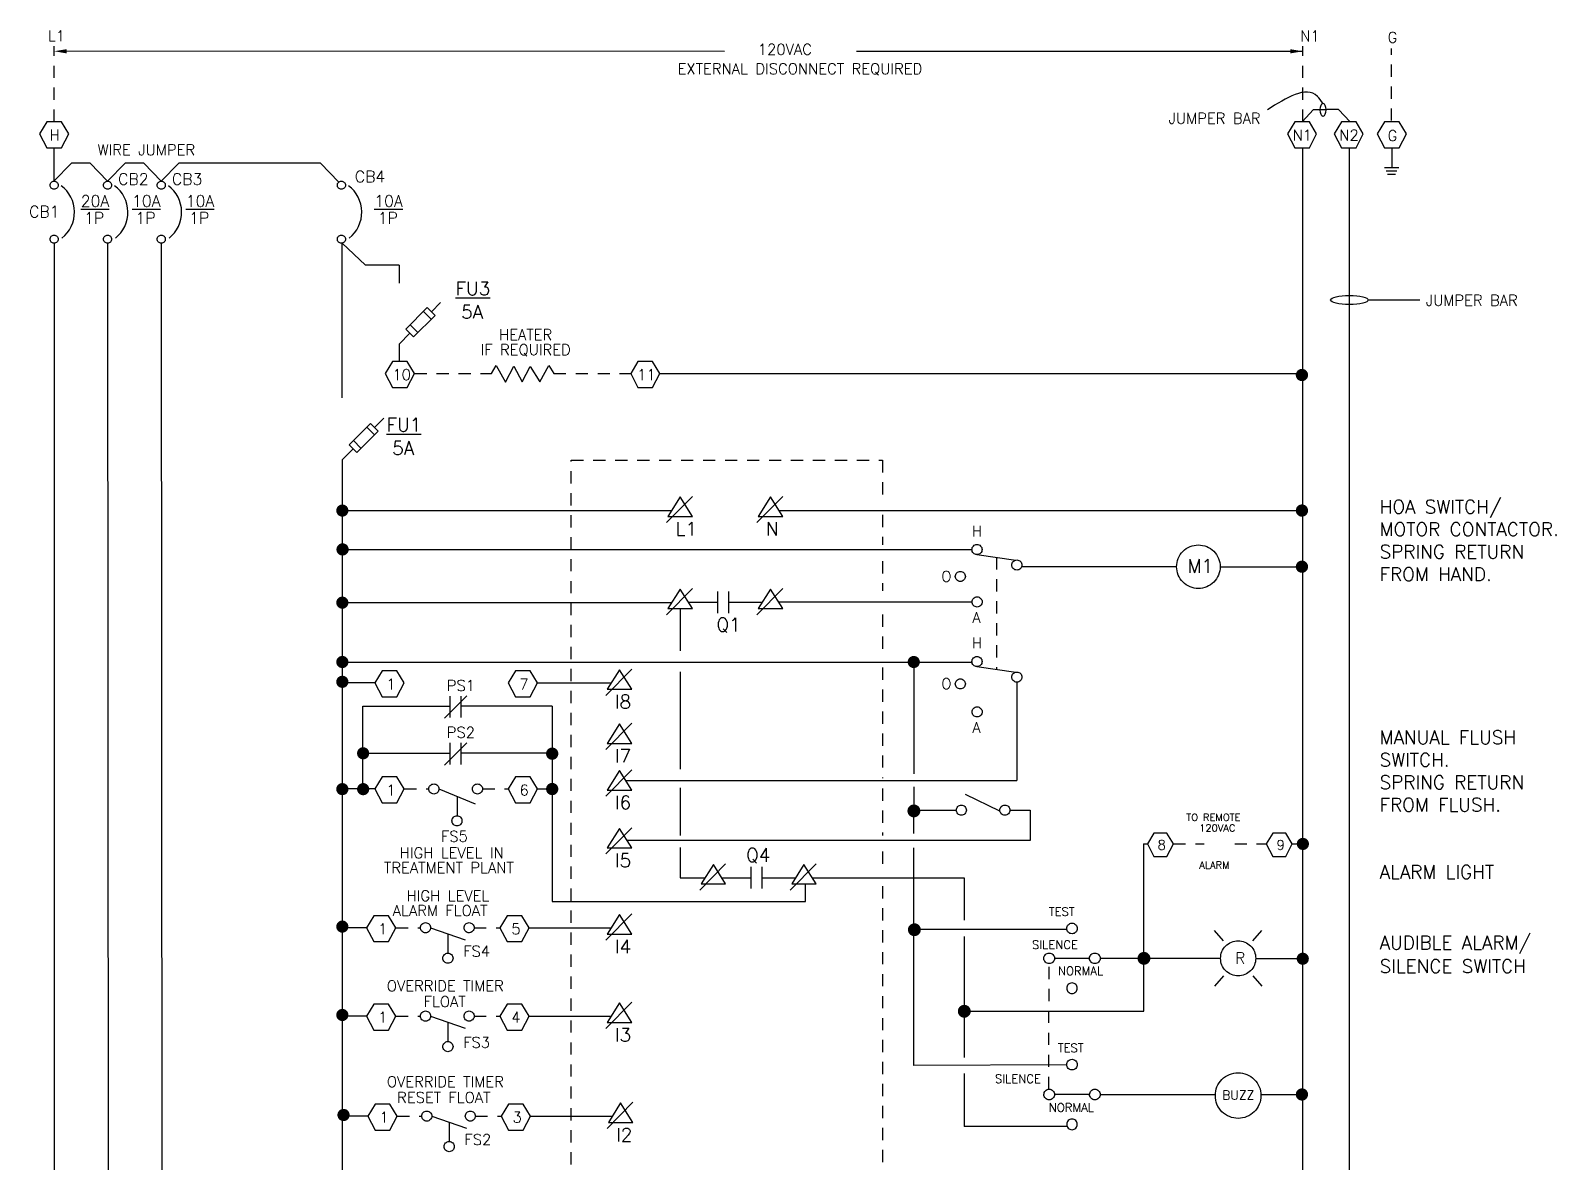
# Model space of a CAD drawing. Extents: x -283 to 170, y -177 to 25.
# Drawn here: x -204.17 to -188.55, y -169.78 to -158.18 of the extents above; entities that cross this region are included whole.
import ezdxf
from ezdxf.enums import TextEntityAlignment as Align

# ---------------------------------------------------------------- set-up
doc = ezdxf.new("R2010")
doc.units = 0
doc.header["$LTSCALE"] = 0.125
doc.header["$MEASUREMENT"] = 0
for name, pattern in [('DASHED', [0.75, 0.5, -0.25]), ('EJE ESC 25 000$0${ Batten }', [0]), ('{ Wide Dash }', [12, 4, -2, 4, -2])]:
    doc.linetypes.add(name, pattern=pattern)
doc.layers.add('ASHADE', color=7, linetype='CONTINUOUS')
doc.styles.get("Standard").update_dxf_attribs({"font": 'simplex.shx', "height": 0.08})

msp = doc.modelspace()

# ---------------------------------------------------------------- linework, layer by layer
at = {"layer": 'ASHADE', "linetype": 'DASHED', "ltscale": 2}
for p, q in [((-203.929, -159.118), (-203.929, -158.342)), ((-191.145, -159.118), (-191.145, -158.343)), ((-190.239, -159.106), (-190.239, -158.367)), ((-200.239, -161.695), (-199.452, -161.695)), ((-198.814, -161.695), (-198.026, -161.695)), ((-194.282, -163.578), (-194.282, -164.725)), ((-200.345, -165.95), (-200.093, -165.95)), ((-199.543, -165.95), (-199.28, -165.95)), ((-200.43, -167.371), (-200.178, -167.371)), ((-199.629, -167.371), (-199.365, -167.371)), ((-200.43, -168.276), (-200.178, -168.276)), ((-199.629, -168.276), (-199.365, -168.276)), ((-200.417, -169.3), (-200.165, -169.3)), ((-199.616, -169.3), (-199.352, -169.3))]:
    msp.add_line(p, q, dxfattribs=at)
at = {"layer": 'ASHADE'}
for p, q in [((-197.067, -158.396), (-203.82, -158.395)), ((-191.145, -158.396), (-195.715, -158.396)), ((-191.153, -159.118), (-191.036, -158.99)), ((-191.036, -158.99), (-190.908, -158.99)), ((-190.779, -158.99), (-190.908, -158.99)), ((-190.662, -159.118), (-190.779, -158.99)), ((-191.145, -174.901), (-191.145, -159.385)), ((-190.668, -176.098), (-190.668, -159.385)), ((-190.234, -159.385), (-190.234, -159.584)), ((-203.931, -159.726), (-203.752, -159.54)), ((-203.56, -159.54), (-203.752, -159.54)), ((-203.381, -159.726), (-203.56, -159.54)), ((-203.381, -159.726), (-203.202, -159.54)), ((-203.01, -159.54), (-203.202, -159.54)), ((-202.831, -159.726), (-203.01, -159.54)), ((-202.831, -159.726), (-202.652, -159.54)), ((-201.201, -159.54), (-202.652, -159.54)), ((-201.014, -159.735), (-201.201, -159.54)), ((-190.31, -159.584), (-190.164, -159.584)), ((-190.292, -159.619), (-190.182, -159.619)), ((-190.278, -159.653), (-190.196, -159.653)), ((-203.929, -160.361), (-203.929, -176.098)), ((-203.381, -160.361), (-203.372, -174.901)), ((-202.831, -160.361), (-202.822, -174.341)), ((-200.978, -161.945), (-200.978, -160.36)), ((-200.74, -160.587), (-200.978, -160.36)), ((-200.978, -160.482), (-200.978, -160.36)), ((-200.397, -160.587), (-200.74, -160.587)), ((-200.397, -160.587), (-200.397, -160.769)), ((-200.066, -161.063), (-199.972, -160.969)), ((-190.475, -160.942), (-189.948, -160.942)), ((-200.284, -161.198), (-200.206, -161.277)), ((-200.146, -161.06), (-200.067, -161.138)), ((-200.397, -161.394), (-200.286, -161.283)), ((-200.397, -161.394), (-200.397, -161.563)), ((-199.452, -161.695), (-199.403, -161.613)), ((-199.403, -161.613), (-199.308, -161.784)), ((-199.308, -161.784), (-199.223, -161.621)), ((-199.223, -161.621), (-199.136, -161.78)), ((-199.136, -161.78), (-199.055, -161.625)), ((-199.055, -161.625), (-198.956, -161.781)), ((-198.956, -161.781), (-198.865, -161.614)), ((-198.865, -161.614), (-198.814, -161.695)), ((-197.727, -161.695), (-191.145, -161.695)), ((-200.727, -162.244), (-200.648, -162.323)), ((-200.647, -162.248), (-200.553, -162.153)), ((-200.865, -162.383), (-200.787, -162.461)), ((-200.978, -162.579), (-200.867, -162.468)), ((-200.978, -162.579), (-200.978, -163.415)), ((-197.395, -162.954), (-197.66, -163.223)), ((-196.47, -162.954), (-196.735, -163.223)), ((-200.978, -163.099), (-200.978, -171.685)), ((-200.978, -163.099), (-197.607, -163.099)), ((-196.508, -163.099), (-191.145, -163.099)), ((-191.992, -163.099), (-191.145, -163.099)), ((-200.975, -163.497), (-194.533, -163.497)), ((-194.481, -163.55), (-194.083, -163.606)), ((-192.437, -163.674), (-194.024, -163.674)), ((-191.992, -163.674), (-191.145, -163.674)), ((-197.395, -163.897), (-197.66, -164.166)), ((-196.47, -163.897), (-196.735, -164.166)), ((-200.978, -164.042), (-197.607, -164.042)), ((-197.52, -164.102), (-197.52, -164.537)), ((-197.436, -164.038), (-197.136, -164.038)), ((-197.026, -164.038), (-196.68, -164.038)), ((-196.511, -164.034), (-194.532, -164.034)), ((-194.532, -164.656), (-200.978, -164.656)), ((-198.016, -164.724), (-198.28, -164.993)), ((-197.52, -164.752), (-197.52, -165.747)), ((-195.128, -164.656), (-195.128, -165.797)), ((-194.481, -164.697), (-194.083, -164.754)), ((-200.644, -164.865), (-200.978, -164.865)), ((-198.981, -164.865), (-198.226, -164.865)), ((-194.073, -164.856), (-194.073, -165.862)), ((-198.016, -165.278), (-198.28, -165.547)), ((-198.016, -165.756), (-198.28, -166.025)), ((-198.079, -165.862), (-194.073, -165.862)), ((-200.644, -165.95), (-200.978, -165.95)), ((-199.989, -165.95), (-199.619, -166.102)), ((-199.804, -166.026), (-199.804, -166.225)), ((-197.52, -165.94), (-197.52, -166.426)), ((-195.128, -165.928), (-195.128, -166.167)), ((-194.246, -166.177), (-194.598, -166.007)), ((-195.128, -166.167), (-194.693, -166.167)), ((-194.144, -166.167), (-193.937, -166.167)), ((-193.937, -166.167), (-193.937, -166.477)), ((-198.016, -166.347), (-198.28, -166.616)), ((-193.937, -166.477), (-198.063, -166.477)), ((-197.52, -166.551), (-197.52, -166.862)), ((-197.054, -166.717), (-197.318, -166.986)), ((-196.129, -166.717), (-196.393, -166.986)), ((-197.52, -166.862), (-197.266, -166.862)), ((-197.094, -166.859), (-196.795, -166.859)), ((-196.684, -166.859), (-196.339, -166.859)), ((-198.016, -167.23), (-198.28, -167.499)), ((-200.729, -167.371), (-200.978, -167.371)), ((-200.074, -167.371), (-199.719, -167.496)), ((-199.897, -167.434), (-199.897, -167.632)), ((-199.066, -167.371), (-198.226, -167.371)), ((-198.016, -168.135), (-198.28, -168.404)), ((-200.729, -168.276), (-200.978, -168.276)), ((-200.074, -168.276), (-199.719, -168.401)), ((-199.897, -168.339), (-199.897, -168.537)), ((-199.066, -168.276), (-198.226, -168.276)), ((-198.003, -169.159), (-198.268, -169.428)), ((-200.716, -169.3), (-200.965, -169.3)), ((-200.062, -169.3), (-199.706, -169.425)), ((-199.053, -169.3), (-198.213, -169.3)), ((-199.884, -169.363), (-199.884, -169.561))]:
    msp.add_line(p, q, dxfattribs=at)
at = {"layer": 'ASHADE', "linetype": 'EJE ESC 25 000$0${ Batten }', "ltscale": 2}
msp.add_line((-203.929, -159.726), (-203.929, -159.384), dxfattribs=at)
at = {"layer": 'ASHADE', "ltscale": 0.25}
for p, q in [((-200.768, -165.948), (-200.768, -165.104)), ((-200.768, -165.104), (-199.876, -165.104)), ((-199.932, -165.226), (-199.703, -164.997)), ((-198.829, -165.104), (-199.766, -165.104)), ((-198.829, -165.104), (-198.829, -167.104)), ((-200.768, -165.584), (-199.876, -165.584)), ((-199.932, -165.706), (-199.703, -165.477)), ((-198.829, -165.584), (-199.766, -165.584)), ((-198.981, -165.95), (-198.8, -165.95)), ((-195.128, -166.406), (-195.128, -166.167)), ((-192.776, -166.513), (-192.736, -166.513)), ((-192.772, -168.227), (-192.772, -166.513)), ((-191.253, -166.513), (-191.176, -166.513)), ((-191.21, -166.513), (-191.145, -166.513)), ((-195.128, -168.783), (-195.128, -166.552)), ((-196.238, -167.104), (-196.238, -166.923)), ((-194.611, -166.859), (-194.611, -167.294)), ((-198.829, -167.104), (-196.238, -167.104)), ((-193.561, -167.39), (-195.079, -167.39)), ((-194.611, -167.462), (-194.611, -168.701)), ((-193.329, -167.685), (-193.688, -167.685)), ((-191.987, -167.685), (-193.22, -167.685)), ((-194.611, -168.227), (-192.772, -168.227)), ((-193.562, -168.774), (-195.128, -168.783)), ((-194.611, -168.865), (-194.611, -169.406)), ((-193.329, -169.079), (-193.688, -169.079)), ((-193.558, -169.406), (-194.611, -169.406))]:
    msp.add_line(p, q, dxfattribs=at)
at = {"layer": 'ASHADE', "color": 7, "linetype": 'DASHED', "ltscale": 2}
for p, q in [((-192.47, -166.513), (-192.155, -166.513)), ((-191.843, -166.513), (-191.52, -166.513))]:
    msp.add_line(p, q, dxfattribs=at)
at = {"layer": 'ASHADE', "color": 7}
for p, q in [((-196.169, -166.859), (-194.611, -166.859)), ((-191.959, -167.506), (-192.049, -167.4)), ((-191.656, -167.506), (-191.565, -167.4)), ((-191.628, -167.688), (-191.145, -167.688)), ((-191.959, -167.864), (-192.049, -167.97)), ((-191.656, -167.864), (-191.565, -167.97)), ((-193.22, -169.079), (-192.041, -169.079)), ((-191.574, -169.079), (-191.145, -169.079))]:
    msp.add_line(p, q, dxfattribs=at)
at = {"layer": 'ASHADE', "linetype": '{ Wide Dash }', "ltscale": 0.25}
msp.add_line((-193.747, -169.022), (-193.742, -167.742), dxfattribs=at)
at = {"layer": 'ASHADE'}
for points in [[(-203.854, -159.384), (-203.779, -159.241), (-203.854, -159.118), (-204.003, -159.118), (-204.078, -159.241), (-204.003, -159.384)], [(-191.078, -159.385), (-191.004, -159.242), (-191.078, -159.118), (-191.228, -159.118), (-191.302, -159.242), (-191.228, -159.385)], [(-190.601, -159.385), (-190.527, -159.242), (-190.601, -159.118), (-190.751, -159.118), (-190.825, -159.242), (-190.751, -159.385)], [(-190.16, -159.385), (-190.085, -159.242), (-190.16, -159.118), (-190.309, -159.118), (-190.384, -159.242), (-190.309, -159.385)], [(-200.328, -161.242), (-200.108, -161.021), (-200.029, -161.1), (-200.249, -161.32)], [(-200.314, -161.838), (-200.239, -161.695), (-200.314, -161.572), (-200.463, -161.572), (-200.538, -161.695), (-200.463, -161.838)], [(-197.802, -161.838), (-197.727, -161.695), (-197.802, -161.572), (-197.952, -161.572), (-198.026, -161.695), (-197.952, -161.838)], [(-200.909, -162.426), (-200.689, -162.206), (-200.61, -162.285), (-200.83, -162.505)], [(-197.521, -162.96), (-197.645, -163.159), (-197.395, -163.159)], [(-196.596, -162.96), (-196.72, -163.159), (-196.47, -163.159)], [(-197.521, -163.903), (-197.645, -164.102), (-197.395, -164.102)], [(-196.596, -163.903), (-196.72, -164.102), (-196.47, -164.102)], [(-200.42, -165.008), (-200.345, -164.865), (-200.42, -164.742), (-200.569, -164.742), (-200.644, -164.865), (-200.569, -165.008)], [(-199.055, -165.008), (-198.981, -164.865), (-199.055, -164.742), (-199.205, -164.742), (-199.28, -164.865), (-199.205, -165.008)], [(-198.142, -164.73), (-198.266, -164.929), (-198.016, -164.929)], [(-198.142, -165.284), (-198.266, -165.483), (-198.016, -165.483)], [(-200.42, -166.093), (-200.345, -165.95), (-200.42, -165.827), (-200.569, -165.827), (-200.644, -165.95), (-200.569, -166.093)], [(-199.055, -166.093), (-198.981, -165.95), (-199.055, -165.827), (-199.205, -165.827), (-199.28, -165.95), (-199.205, -166.093)], [(-198.142, -165.762), (-198.266, -165.961), (-198.016, -165.961)], [(-198.142, -166.354), (-198.266, -166.553), (-198.016, -166.553)], [(-197.179, -166.724), (-197.303, -166.923), (-197.054, -166.923)], [(-196.254, -166.724), (-196.378, -166.923), (-196.129, -166.923)], [(-200.505, -167.514), (-200.43, -167.371), (-200.505, -167.248), (-200.654, -167.248), (-200.729, -167.371), (-200.654, -167.514)], [(-199.141, -167.514), (-199.066, -167.371), (-199.141, -167.248), (-199.29, -167.248), (-199.365, -167.371), (-199.29, -167.514)], [(-198.142, -167.237), (-198.266, -167.436), (-198.016, -167.436)], [(-200.505, -168.419), (-200.43, -168.276), (-200.505, -168.153), (-200.654, -168.153), (-200.729, -168.276), (-200.654, -168.419)], [(-199.141, -168.419), (-199.066, -168.276), (-199.141, -168.153), (-199.29, -168.153), (-199.365, -168.276), (-199.29, -168.419)], [(-198.142, -168.142), (-198.266, -168.341), (-198.016, -168.341)], [(-200.492, -169.444), (-200.417, -169.3), (-200.492, -169.177), (-200.642, -169.177), (-200.716, -169.3), (-200.642, -169.444)], [(-199.128, -169.444), (-199.053, -169.3), (-199.128, -169.177), (-199.277, -169.177), (-199.352, -169.3), (-199.277, -169.444)], [(-198.129, -169.166), (-198.253, -169.365), (-198.003, -169.365)]]:
    msp.add_lwpolyline(points, close=True, dxfattribs=at)
for points in [[(-203.929, -159.726, -0.098491), (-203.913, -159.729, -0.098491), (-203.899, -159.738, -0.098491), (-203.89, -159.751, -0.098491), (-203.887, -159.767, -0.098491), (-203.89, -159.783, -0.098491), (-203.899, -159.796, -0.098491), (-203.913, -159.805, -0.098491), (-203.929, -159.809, -0.098491), (-203.944, -159.805, -0.098491), (-203.958, -159.796, -0.098491), (-203.967, -159.783, -0.098491), (-203.97, -159.767, -0.098491), (-203.967, -159.751, -0.098491), (-203.958, -159.738, -0.098491), (-203.944, -159.729, -0.098491)], [(-203.381, -159.726, -0.098491), (-203.365, -159.729, -0.098491), (-203.352, -159.738, -0.098491), (-203.343, -159.751, -0.098491), (-203.34, -159.767, -0.098491), (-203.343, -159.783, -0.098491), (-203.352, -159.796, -0.098491), (-203.365, -159.805, -0.098491), (-203.381, -159.809, -0.098491), (-203.397, -159.805, -0.098491), (-203.41, -159.796, -0.098491), (-203.419, -159.783, -0.098491), (-203.422, -159.767, -0.098491), (-203.419, -159.751, -0.098491), (-203.41, -159.738, -0.098491), (-203.397, -159.729, -0.098491)], [(-202.831, -159.726, -0.098491), (-202.815, -159.729, -0.098491), (-202.802, -159.738, -0.098491), (-202.793, -159.751, -0.098491), (-202.79, -159.767, -0.098491), (-202.793, -159.783, -0.098491), (-202.802, -159.796, -0.098491), (-202.815, -159.805, -0.098491), (-202.831, -159.809, -0.098491), (-202.847, -159.805, -0.098491), (-202.861, -159.796, -0.098491), (-202.87, -159.783, -0.098491), (-202.873, -159.767, -0.098491), (-202.87, -159.751, -0.098491), (-202.861, -159.738, -0.098491), (-202.847, -159.729, -0.098491)], [(-200.988, -159.726, -0.098491), (-200.972, -159.729, -0.098491), (-200.958, -159.738, -0.098491), (-200.949, -159.751, -0.098491), (-200.946, -159.767, -0.098491), (-200.949, -159.783, -0.098491), (-200.958, -159.796, -0.098491), (-200.972, -159.805, -0.098491), (-200.988, -159.809, -0.098491), (-201.004, -159.805, -0.098491), (-201.017, -159.796, -0.098491), (-201.026, -159.783, -0.098491), (-201.029, -159.767, -0.098491), (-201.026, -159.751, -0.098491), (-201.017, -159.738, -0.098491), (-201.004, -159.729, -0.098491)], [(-203.929, -160.278, -0.098491), (-203.913, -160.281, -0.098491), (-203.899, -160.29, -0.098491), (-203.89, -160.304, -0.098491), (-203.887, -160.319, -0.098491), (-203.89, -160.335, -0.098491), (-203.899, -160.349, -0.098491), (-203.913, -160.358, -0.098491), (-203.929, -160.361, -0.098491), (-203.944, -160.358, -0.098491), (-203.958, -160.349, -0.098491), (-203.967, -160.335, -0.098491), (-203.97, -160.319, -0.098491), (-203.967, -160.304, -0.098491), (-203.958, -160.29, -0.098491), (-203.944, -160.281, -0.098491)], [(-203.381, -160.278, -0.098491), (-203.365, -160.281, -0.098491), (-203.352, -160.29, -0.098491), (-203.343, -160.304, -0.098491), (-203.34, -160.319, -0.098491), (-203.343, -160.335, -0.098491), (-203.352, -160.349, -0.098491), (-203.365, -160.358, -0.098491), (-203.381, -160.361, -0.098491), (-203.397, -160.358, -0.098491), (-203.41, -160.349, -0.098491), (-203.419, -160.335, -0.098491), (-203.422, -160.319, -0.098491), (-203.419, -160.304, -0.098491), (-203.41, -160.29, -0.098491), (-203.397, -160.281, -0.098491)], [(-202.831, -160.278, -0.098491), (-202.815, -160.281, -0.098491), (-202.802, -160.29, -0.098491), (-202.793, -160.304, -0.098491), (-202.79, -160.319, -0.098491), (-202.793, -160.335, -0.098491), (-202.802, -160.349, -0.098491), (-202.815, -160.358, -0.098491), (-202.831, -160.361, -0.098491), (-202.847, -160.358, -0.098491), (-202.861, -160.349, -0.098491), (-202.87, -160.335, -0.098491), (-202.873, -160.319, -0.098491), (-202.87, -160.304, -0.098491), (-202.861, -160.29, -0.098491), (-202.847, -160.281, -0.098491)], [(-200.988, -160.278, -0.098491), (-200.972, -160.281, -0.098491), (-200.958, -160.29, -0.098491), (-200.949, -160.304, -0.098491), (-200.946, -160.319, -0.098491), (-200.949, -160.335, -0.098491), (-200.958, -160.349, -0.098491), (-200.972, -160.358, -0.098491), (-200.988, -160.361, -0.098491), (-201.004, -160.358, -0.098491), (-201.017, -160.349, -0.098491), (-201.026, -160.335, -0.098491), (-201.029, -160.319, -0.098491), (-201.026, -160.304, -0.098491), (-201.017, -160.29, -0.098491), (-201.004, -160.281, -0.098491)], [(-194.481, -163.446, -0.098491), (-194.461, -163.45, -0.098491), (-194.444, -163.462, -0.098491), (-194.433, -163.478, -0.098491), (-194.429, -163.498, -0.098491), (-194.433, -163.518, -0.098491), (-194.444, -163.535, -0.098491), (-194.461, -163.546, -0.098491), (-194.481, -163.55, -0.098491), (-194.501, -163.546, -0.098491), (-194.518, -163.535, -0.098491), (-194.529, -163.518, -0.098491), (-194.533, -163.498, -0.098491), (-194.529, -163.478, -0.098491), (-194.518, -163.462, -0.098491), (-194.501, -163.45, -0.098491)], [(-192.437, -163.674, -0.098491), (-192.421, -163.589, -0.098491), (-192.372, -163.516, -0.098491), (-192.3, -163.468, -0.098491), (-192.215, -163.451, -0.098491), (-192.129, -163.468, -0.098491), (-192.057, -163.516, -0.098491), (-192.009, -163.589, -0.098491), (-191.992, -163.674, -0.098491), (-192.009, -163.759, -0.098491), (-192.057, -163.832, -0.098491), (-192.129, -163.88, -0.098491), (-192.215, -163.897, -0.098491), (-192.3, -163.88, -0.098491), (-192.372, -163.832, -0.098491), (-192.421, -163.759, -0.098491)], [(-194.073, -163.605, -0.098491), (-194.053, -163.609, -0.098491), (-194.036, -163.62, -0.098491), (-194.025, -163.637, -0.098491), (-194.021, -163.657, -0.098491), (-194.025, -163.677, -0.098491), (-194.036, -163.693, -0.098491), (-194.053, -163.705, -0.098491), (-194.073, -163.708, -0.098491), (-194.093, -163.705, -0.098491), (-194.11, -163.693, -0.098491), (-194.121, -163.677, -0.098491), (-194.125, -163.657, -0.098491), (-194.121, -163.637, -0.098491), (-194.11, -163.62, -0.098491), (-194.093, -163.609, -0.098491)], [(-194.652, -163.722, -0.098491), (-194.632, -163.726, -0.098491), (-194.615, -163.737, -0.098491), (-194.604, -163.754, -0.098491), (-194.6, -163.774, -0.098491), (-194.604, -163.794, -0.098491), (-194.615, -163.81, -0.098491), (-194.632, -163.822, -0.098491), (-194.652, -163.826, -0.098491), (-194.671, -163.822, -0.098491), (-194.688, -163.81, -0.098491), (-194.699, -163.794, -0.098491), (-194.703, -163.774, -0.098491), (-194.699, -163.754, -0.098491), (-194.688, -163.737, -0.098491), (-194.671, -163.726, -0.098491)], [(-194.48, -163.983, -0.098491), (-194.46, -163.987, -0.098491), (-194.443, -163.999, -0.098491), (-194.432, -164.015, -0.098491), (-194.428, -164.035, -0.098491), (-194.432, -164.055, -0.098491), (-194.443, -164.072, -0.098491), (-194.46, -164.083, -0.098491), (-194.48, -164.087, -0.098491), (-194.5, -164.083, -0.098491), (-194.516, -164.072, -0.098491), (-194.528, -164.055, -0.098491), (-194.532, -164.035, -0.098491), (-194.528, -164.015, -0.098491), (-194.516, -163.999, -0.098491), (-194.5, -163.987, -0.098491)], [(-194.481, -164.594, -0.098491), (-194.461, -164.598, -0.098491), (-194.444, -164.609, -0.098491), (-194.433, -164.626, -0.098491), (-194.429, -164.646, -0.098491), (-194.433, -164.666, -0.098491), (-194.444, -164.682, -0.098491), (-194.461, -164.694, -0.098491), (-194.481, -164.697, -0.098491), (-194.501, -164.694, -0.098491), (-194.518, -164.682, -0.098491), (-194.529, -164.666, -0.098491), (-194.533, -164.646, -0.098491), (-194.529, -164.626, -0.098491), (-194.518, -164.609, -0.098491), (-194.501, -164.598, -0.098491)], [(-194.073, -164.753, -0.098491), (-194.053, -164.756, -0.098491), (-194.036, -164.768, -0.098491), (-194.025, -164.784, -0.098491), (-194.021, -164.804, -0.098491), (-194.025, -164.824, -0.098491), (-194.036, -164.841, -0.098491), (-194.053, -164.852, -0.098491), (-194.073, -164.856, -0.098491), (-194.093, -164.852, -0.098491), (-194.11, -164.841, -0.098491), (-194.121, -164.824, -0.098491), (-194.125, -164.804, -0.098491), (-194.121, -164.784, -0.098491), (-194.11, -164.768, -0.098491), (-194.093, -164.756, -0.098491)], [(-194.652, -164.823, -0.098491), (-194.632, -164.827, -0.098491), (-194.615, -164.838, -0.098491), (-194.604, -164.855, -0.098491), (-194.6, -164.875, -0.098491), (-194.604, -164.894, -0.098491), (-194.615, -164.911, -0.098491), (-194.632, -164.922, -0.098491), (-194.652, -164.926, -0.098491), (-194.671, -164.922, -0.098491), (-194.688, -164.911, -0.098491), (-194.699, -164.894, -0.098491), (-194.703, -164.875, -0.098491), (-194.699, -164.855, -0.098491), (-194.688, -164.838, -0.098491), (-194.671, -164.827, -0.098491)], [(-194.48, -165.109, -0.098491), (-194.46, -165.113, -0.098491), (-194.443, -165.125, -0.098491), (-194.432, -165.141, -0.098491), (-194.428, -165.161, -0.098491), (-194.432, -165.181, -0.098491), (-194.443, -165.198, -0.098491), (-194.46, -165.209, -0.098491), (-194.48, -165.213, -0.098491), (-194.5, -165.209, -0.098491), (-194.516, -165.198, -0.098491), (-194.528, -165.181, -0.098491), (-194.532, -165.161, -0.098491), (-194.528, -165.141, -0.098491), (-194.516, -165.125, -0.098491), (-194.5, -165.113, -0.098491)], [(-200.041, -165.899, -0.098491), (-200.021, -165.902, -0.098491), (-200.004, -165.914, -0.098491), (-199.993, -165.93, -0.098491), (-199.989, -165.95, -0.098491), (-199.993, -165.97, -0.098491), (-200.004, -165.987, -0.098491), (-200.021, -165.998, -0.098491), (-200.041, -166.002, -0.098491), (-200.061, -165.998, -0.098491), (-200.078, -165.987, -0.098491), (-200.089, -165.97, -0.098491), (-200.093, -165.95, -0.098491), (-200.089, -165.93, -0.098491), (-200.078, -165.914, -0.098491), (-200.061, -165.902, -0.098491)], [(-199.595, -165.899, -0.098491), (-199.575, -165.902, -0.098491), (-199.558, -165.914, -0.098491), (-199.547, -165.93, -0.098491), (-199.543, -165.95, -0.098491), (-199.547, -165.97, -0.098491), (-199.558, -165.987, -0.098491), (-199.575, -165.998, -0.098491), (-199.595, -166.002, -0.098491), (-199.615, -165.998, -0.098491), (-199.632, -165.987, -0.098491), (-199.643, -165.97, -0.098491), (-199.647, -165.95, -0.098491), (-199.643, -165.93, -0.098491), (-199.632, -165.914, -0.098491), (-199.615, -165.902, -0.098491)], [(-194.641, -166.116, -0.098491), (-194.622, -166.119, -0.098491), (-194.605, -166.131, -0.098491), (-194.594, -166.148, -0.098491), (-194.59, -166.167, -0.098491), (-194.594, -166.187, -0.098491), (-194.605, -166.204, -0.098491), (-194.622, -166.215, -0.098491), (-194.641, -166.219, -0.098491), (-194.661, -166.215, -0.098491), (-194.678, -166.204, -0.098491), (-194.689, -166.187, -0.098491), (-194.693, -166.167, -0.098491), (-194.689, -166.148, -0.098491), (-194.678, -166.131, -0.098491), (-194.661, -166.119, -0.098491)], [(-194.196, -166.116, -0.098491), (-194.176, -166.119, -0.098491), (-194.159, -166.131, -0.098491), (-194.148, -166.148, -0.098491), (-194.144, -166.167, -0.098491), (-194.148, -166.187, -0.098491), (-194.159, -166.204, -0.098491), (-194.176, -166.215, -0.098491), (-194.196, -166.219, -0.098491), (-194.215, -166.215, -0.098491), (-194.232, -166.204, -0.098491), (-194.243, -166.187, -0.098491), (-194.247, -166.167, -0.098491), (-194.243, -166.148, -0.098491), (-194.232, -166.131, -0.098491), (-194.215, -166.119, -0.098491)], [(-199.804, -166.225, -0.098491), (-199.785, -166.229, -0.098491), (-199.768, -166.24, -0.098491), (-199.756, -166.257, -0.098491), (-199.753, -166.277, -0.098491), (-199.756, -166.296, -0.098491), (-199.768, -166.313, -0.098491), (-199.785, -166.324, -0.098491), (-199.804, -166.328, -0.098491), (-199.824, -166.324, -0.098491), (-199.841, -166.313, -0.098491), (-199.852, -166.296, -0.098491), (-199.856, -166.277, -0.098491), (-199.852, -166.257, -0.098491), (-199.841, -166.24, -0.098491), (-199.824, -166.229, -0.098491)], [(-200.126, -167.319, -0.098491), (-200.106, -167.323, -0.098491), (-200.09, -167.335, -0.098491), (-200.078, -167.351, -0.098491), (-200.074, -167.371, -0.098491), (-200.078, -167.391, -0.098491), (-200.09, -167.408, -0.098491), (-200.106, -167.419, -0.098491), (-200.126, -167.423, -0.098491), (-200.146, -167.419, -0.098491), (-200.163, -167.408, -0.098491), (-200.174, -167.391, -0.098491), (-200.178, -167.371, -0.098491), (-200.174, -167.351, -0.098491), (-200.163, -167.335, -0.098491), (-200.146, -167.323, -0.098491)], [(-199.68, -167.319, -0.098491), (-199.661, -167.323, -0.098491), (-199.644, -167.335, -0.098491), (-199.632, -167.351, -0.098491), (-199.629, -167.371, -0.098491), (-199.632, -167.391, -0.098491), (-199.644, -167.408, -0.098491), (-199.661, -167.419, -0.098491), (-199.68, -167.423, -0.098491), (-199.7, -167.419, -0.098491), (-199.717, -167.408, -0.098491), (-199.728, -167.391, -0.098491), (-199.732, -167.371, -0.098491), (-199.728, -167.351, -0.098491), (-199.717, -167.335, -0.098491), (-199.7, -167.323, -0.098491)], [(-199.897, -167.632, -0.098491), (-199.877, -167.636, -0.098491), (-199.86, -167.647, -0.098491), (-199.849, -167.664, -0.098491), (-199.845, -167.684, -0.098491), (-199.849, -167.704, -0.098491), (-199.86, -167.721, -0.098491), (-199.877, -167.732, -0.098491), (-199.897, -167.736, -0.098491), (-199.917, -167.732, -0.098491), (-199.933, -167.721, -0.098491), (-199.945, -167.704, -0.098491), (-199.949, -167.684, -0.098491), (-199.945, -167.664, -0.098491), (-199.933, -167.647, -0.098491), (-199.917, -167.636, -0.098491)], [(-200.126, -168.224, -0.098491), (-200.106, -168.228, -0.098491), (-200.09, -168.24, -0.098491), (-200.078, -168.256, -0.098491), (-200.074, -168.276, -0.098491), (-200.078, -168.296, -0.098491), (-200.09, -168.313, -0.098491), (-200.106, -168.324, -0.098491), (-200.126, -168.328, -0.098491), (-200.146, -168.324, -0.098491), (-200.163, -168.313, -0.098491), (-200.174, -168.296, -0.098491), (-200.178, -168.276, -0.098491), (-200.174, -168.256, -0.098491), (-200.163, -168.24, -0.098491), (-200.146, -168.228, -0.098491)], [(-199.68, -168.224, -0.098491), (-199.661, -168.228, -0.098491), (-199.644, -168.24, -0.098491), (-199.632, -168.256, -0.098491), (-199.629, -168.276, -0.098491), (-199.632, -168.296, -0.098491), (-199.644, -168.313, -0.098491), (-199.661, -168.324, -0.098491), (-199.68, -168.328, -0.098491), (-199.7, -168.324, -0.098491), (-199.717, -168.313, -0.098491), (-199.728, -168.296, -0.098491), (-199.732, -168.276, -0.098491), (-199.728, -168.256, -0.098491), (-199.717, -168.24, -0.098491), (-199.7, -168.228, -0.098491)], [(-199.897, -168.537, -0.098491), (-199.877, -168.541, -0.098491), (-199.86, -168.552, -0.098491), (-199.849, -168.569, -0.098491), (-199.845, -168.589, -0.098491), (-199.849, -168.609, -0.098491), (-199.86, -168.625, -0.098491), (-199.877, -168.637, -0.098491), (-199.897, -168.641, -0.098491), (-199.917, -168.637, -0.098491), (-199.933, -168.625, -0.098491), (-199.945, -168.609, -0.098491), (-199.949, -168.589, -0.098491), (-199.945, -168.569, -0.098491), (-199.933, -168.552, -0.098491), (-199.917, -168.541, -0.098491)], [(-200.114, -169.249, -0.098491), (-200.094, -169.253, -0.098491), (-200.077, -169.264, -0.098491), (-200.066, -169.281, -0.098491), (-200.062, -169.3, -0.098491), (-200.066, -169.32, -0.098491), (-200.077, -169.337, -0.098491), (-200.094, -169.348, -0.098491), (-200.114, -169.352, -0.098491), (-200.133, -169.348, -0.098491), (-200.15, -169.337, -0.098491), (-200.161, -169.32, -0.098491), (-200.165, -169.3, -0.098491), (-200.161, -169.281, -0.098491), (-200.15, -169.264, -0.098491), (-200.133, -169.253, -0.098491)], [(-199.668, -169.249, -0.098491), (-199.648, -169.253, -0.098491), (-199.631, -169.264, -0.098491), (-199.62, -169.281, -0.098491), (-199.616, -169.3, -0.098491), (-199.62, -169.32, -0.098491), (-199.631, -169.337, -0.098491), (-199.648, -169.348, -0.098491), (-199.668, -169.352, -0.098491), (-199.687, -169.348, -0.098491), (-199.704, -169.337, -0.098491), (-199.715, -169.32, -0.098491), (-199.719, -169.3, -0.098491), (-199.715, -169.281, -0.098491), (-199.704, -169.264, -0.098491), (-199.687, -169.253, -0.098491)], [(-199.884, -169.561, -0.098491), (-199.864, -169.565, -0.098491), (-199.847, -169.576, -0.098491), (-199.836, -169.593, -0.098491), (-199.832, -169.613, -0.098491), (-199.836, -169.633, -0.098491), (-199.847, -169.65, -0.098491), (-199.864, -169.661, -0.098491), (-199.884, -169.665, -0.098491), (-199.904, -169.661, -0.098491), (-199.921, -169.65, -0.098491), (-199.932, -169.633, -0.098491), (-199.936, -169.613, -0.098491), (-199.932, -169.593, -0.098491), (-199.921, -169.576, -0.098491), (-199.904, -169.565, -0.098491)]]:
    msp.add_lwpolyline(points, format="xyb", close=True, dxfattribs=at)
at = {"layer": 'ASHADE', "const_width": 0.0625}
for points in [[(-191.186, -161.711, 1), (-191.123, -161.711, 1)], [(-201.009, -163.099, 1), (-200.947, -163.099, 1)], [(-191.186, -163.099, 1), (-191.123, -163.099, 1)], [(-201.007, -163.497, 1), (-200.944, -163.497, 1)], [(-191.186, -163.674, 1), (-191.123, -163.674, 1)], [(-201.009, -164.042, 1), (-200.947, -164.042, 1)], [(-201.009, -164.65, 1), (-200.947, -164.65, 1)], [(-195.159, -164.65, 1), (-195.097, -164.65, 1)], [(-201.009, -164.853, 1), (-200.947, -164.853, 1)], [(-200.796, -165.585, 1), (-200.734, -165.585, 1)], [(-198.861, -165.589, 1), (-198.798, -165.589, 1)], [(-201.009, -165.952, 1), (-200.947, -165.952, 1)], [(-200.796, -165.952, 1), (-200.734, -165.952, 1)], [(-198.861, -165.951, 1), (-198.798, -165.951, 1)], [(-191.176, -166.513, 1), (-191.114, -166.513, 1)], [(-201.009, -167.36, 1), (-200.947, -167.36, 1)], [(-191.177, -167.689, 1), (-191.115, -167.689, 1)], [(-201.009, -168.265, 1), (-200.947, -168.265, 1)], [(-191.186, -169.079, 1), (-191.123, -169.079, 1)], [(-200.997, -169.289, 1), (-200.934, -169.289, 1)]]:
    msp.add_lwpolyline(points, format="xyb", close=True, dxfattribs=at)
at = {"layer": 'ASHADE', "linetype": 'DASHED', "ltscale": 2}
for points in [[(-195.447, -166.946), (-195.447, -170.921), (-198.635, -170.921), (-198.635, -162.583), (-195.447, -162.583), (-195.447, -163.025)], [(-195.447, -163.144), (-195.447, -163.449)], [(-195.447, -163.617), (-195.447, -163.922)], [(-195.447, -164.165), (-195.447, -164.589)], [(-195.447, -164.707), (-195.447, -165.84)], [(-195.447, -164.728), (-195.447, -164.728)], [(-195.447, -165.947), (-195.447, -166.427)], [(-195.447, -166.592), (-195.447, -166.807)]]:
    msp.add_lwpolyline(points, dxfattribs=at)
at = {"layer": 'ASHADE'}
for points in [[(-197.136, -163.928), (-197.136, -164.149)], [(-197.026, -163.928), (-197.026, -164.149)], [(-199.876, -164.999), (-199.876, -165.22)], [(-199.766, -164.999), (-199.766, -165.22)], [(-199.876, -165.479), (-199.876, -165.7)], [(-199.766, -165.479), (-199.766, -165.7)], [(-196.795, -166.749), (-196.795, -166.97)], [(-196.684, -166.749), (-196.684, -166.97)]]:
    msp.add_lwpolyline(points, dxfattribs=at)
at = {"layer": 'ASHADE', "color": 7, "const_width": 0.0656}
for points in [[(-195.16, -166.175, 1), (-195.094, -166.175, 1)], [(-195.155, -167.392, 1), (-195.089, -167.392, 1)], [(-192.805, -167.685, 1), (-192.739, -167.685, 1)], [(-194.644, -168.227, 1), (-194.578, -168.227, 1)]]:
    msp.add_lwpolyline(points, format="xyb", close=True, dxfattribs=at)
at = {"layer": 'ASHADE', "color": 7}
for points in [[(-192.536, -166.641), (-192.47, -166.513), (-192.536, -166.403), (-192.67, -166.403), (-192.736, -166.513), (-192.67, -166.641)], [(-191.32, -166.641), (-191.253, -166.513), (-191.32, -166.403), (-191.453, -166.403), (-191.52, -166.513), (-191.453, -166.641)]]:
    msp.add_lwpolyline(points, close=True, dxfattribs=at)
for points in [[(-193.508, -167.325, -0.098491), (-193.487, -167.329, -0.098491), (-193.47, -167.341, -0.098491), (-193.458, -167.358, -0.098491), (-193.454, -167.379, -0.098491), (-193.458, -167.4, -0.098491), (-193.47, -167.418, -0.098491), (-193.487, -167.429, -0.098491), (-193.508, -167.433, -0.098491), (-193.529, -167.429, -0.098491), (-193.547, -167.418, -0.098491), (-193.558, -167.4, -0.098491), (-193.562, -167.379, -0.098491), (-193.558, -167.358, -0.098491), (-193.547, -167.341, -0.098491), (-193.529, -167.329, -0.098491)], [(-191.987, -167.685, -0.098491), (-191.974, -167.616, -0.098491), (-191.935, -167.558, -0.098491), (-191.876, -167.519, -0.098491), (-191.807, -167.505, -0.098491), (-191.739, -167.519, -0.098491), (-191.68, -167.558, -0.098491), (-191.641, -167.616, -0.098491), (-191.628, -167.685, -0.098491), (-191.641, -167.754, -0.098491), (-191.68, -167.812, -0.098491), (-191.739, -167.851, -0.098491), (-191.807, -167.865, -0.098491), (-191.876, -167.851, -0.098491), (-191.935, -167.812, -0.098491), (-191.974, -167.754, -0.098491)], [(-193.742, -167.631, -0.098491), (-193.721, -167.635, -0.098491), (-193.704, -167.646, -0.098491), (-193.692, -167.664, -0.098491), (-193.688, -167.685, -0.098491), (-193.692, -167.706, -0.098491), (-193.704, -167.723, -0.098491), (-193.721, -167.735, -0.098491), (-193.742, -167.739, -0.098491), (-193.763, -167.735, -0.098491), (-193.78, -167.723, -0.098491), (-193.792, -167.706, -0.098491), (-193.796, -167.685, -0.098491), (-193.792, -167.664, -0.098491), (-193.78, -167.646, -0.098491), (-193.763, -167.635, -0.098491)], [(-193.274, -167.631, -0.098491), (-193.253, -167.635, -0.098491), (-193.236, -167.646, -0.098491), (-193.224, -167.664, -0.098491), (-193.22, -167.685, -0.098491), (-193.224, -167.706, -0.098491), (-193.236, -167.723, -0.098491), (-193.253, -167.735, -0.098491), (-193.274, -167.739, -0.098491), (-193.295, -167.735, -0.098491), (-193.313, -167.723, -0.098491), (-193.324, -167.706, -0.098491), (-193.329, -167.685, -0.098491), (-193.324, -167.664, -0.098491), (-193.313, -167.646, -0.098491), (-193.295, -167.635, -0.098491)], [(-193.508, -168.045, 0.098491), (-193.487, -168.041, 0.098491), (-193.47, -168.029, 0.098491), (-193.458, -168.011, 0.098491), (-193.454, -167.991, 0.098491), (-193.458, -167.97, 0.098491), (-193.47, -167.952, 0.098491), (-193.487, -167.941, 0.098491), (-193.508, -167.936, 0.098491), (-193.529, -167.941, 0.098491), (-193.547, -167.952, 0.098491), (-193.558, -167.97, 0.098491), (-193.562, -167.991, 0.098491), (-193.558, -168.011, 0.098491), (-193.547, -168.029, 0.098491), (-193.529, -168.041, 0.098491)], [(-193.508, -168.719, -0.098491), (-193.487, -168.723, -0.098491), (-193.47, -168.735, -0.098491), (-193.458, -168.753, -0.098491), (-193.454, -168.774, -0.098491), (-193.458, -168.794, -0.098491), (-193.47, -168.812, -0.098491), (-193.487, -168.824, -0.098491), (-193.508, -168.828, -0.098491), (-193.529, -168.824, -0.098491), (-193.547, -168.812, -0.098491), (-193.558, -168.794, -0.098491), (-193.562, -168.774, -0.098491), (-193.558, -168.753, -0.098491), (-193.547, -168.735, -0.098491), (-193.529, -168.723, -0.098491)], [(-192.041, -169.09, -0.098491), (-192.024, -169.001, -0.098491), (-191.973, -168.925, -0.098491), (-191.897, -168.874, -0.098491), (-191.807, -168.856, -0.098491), (-191.718, -168.874, -0.098491), (-191.642, -168.925, -0.098491), (-191.591, -169.001, -0.098491), (-191.574, -169.09, -0.098491), (-191.591, -169.18, -0.098491), (-191.642, -169.256, -0.098491), (-191.718, -169.306, -0.098491), (-191.807, -169.324, -0.098491), (-191.897, -169.306, -0.098491), (-191.973, -169.256, -0.098491), (-192.024, -169.18, -0.098491)], [(-193.742, -169.025, -0.098491), (-193.721, -169.029, -0.098491), (-193.704, -169.041, -0.098491), (-193.692, -169.059, -0.098491), (-193.688, -169.079, -0.098491), (-193.692, -169.1, -0.098491), (-193.704, -169.118, -0.098491), (-193.721, -169.13, -0.098491), (-193.742, -169.134, -0.098491), (-193.763, -169.13, -0.098491), (-193.78, -169.118, -0.098491), (-193.792, -169.1, -0.098491), (-193.796, -169.079, -0.098491), (-193.792, -169.059, -0.098491), (-193.78, -169.041, -0.098491), (-193.763, -169.029, -0.098491)], [(-193.274, -169.025, -0.098491), (-193.253, -169.029, -0.098491), (-193.236, -169.041, -0.098491), (-193.224, -169.059, -0.098491), (-193.22, -169.079, -0.098491), (-193.224, -169.1, -0.098491), (-193.236, -169.118, -0.098491), (-193.253, -169.13, -0.098491), (-193.274, -169.134, -0.098491), (-193.295, -169.13, -0.098491), (-193.313, -169.118, -0.098491), (-193.324, -169.1, -0.098491), (-193.329, -169.079, -0.098491), (-193.324, -169.059, -0.098491), (-193.313, -169.041, -0.098491), (-193.295, -169.029, -0.098491)], [(-193.508, -169.44, 0.098491), (-193.487, -169.435, 0.098491), (-193.47, -169.424, 0.098491), (-193.458, -169.406, 0.098491), (-193.454, -169.385, 0.098491), (-193.458, -169.364, 0.098491), (-193.47, -169.347, 0.098491), (-193.487, -169.335, 0.098491), (-193.508, -169.331, 0.098491), (-193.529, -169.335, 0.098491), (-193.547, -169.347, 0.098491), (-193.558, -169.364, 0.098491), (-193.562, -169.385, 0.098491), (-193.558, -169.406, 0.098491), (-193.547, -169.424, 0.098491), (-193.529, -169.435, 0.098491)]]:
    msp.add_lwpolyline(points, format="xyb", close=True, dxfattribs=at)
at = {"layer": 'ASHADE'}
for centre in [(-204.058, -160.044), (-203.511, -160.044), (-202.961, -160.044), (-201.117, -160.044)]:
    msp.add_arc(centre, 0.338, 308.3767, 53.3258, dxfattribs=at)
for centre, major_axis, ratio in [((-190.939, -158.995), (0, 0.0671), 0.421263), ((-190.668, -160.942), (0.193, 0), 0.240476)]:
    msp.add_ellipse(centre, major_axis=major_axis, ratio=ratio, dxfattribs=at)
msp.add_spline([(-190.939, -158.928), (-190.996, -158.857), (-191.507, -158.994)], degree=3, dxfattribs=at)
for points in [[(-203.8, -158.417), (-203.8, -158.374), (-203.929, -158.395)], [(-191.274, -158.374), (-191.274, -158.417), (-191.145, -158.396)]]:
    msp.add_solid(points, dxfattribs=at)

# ---------------------------------------------------------------- texts
for s, height, p in [('L1', 0.1105, (-203.992, -158.293)), ('N1', 0.1105, (-191.172, -158.294)), ('G', 0.11, (-190.277, -158.308)), ('120VAC', 0.1105, (-196.725, -158.431)), ('EXTERNAL DISCONNECT REQUIRED', 0.11046, (-197.545, -158.63)), ('JUMPER BAR', 0.1105, (-192.52, -159.137)), ('H', 0.11, (-203.974, -159.308)), ('N1', 0.1105, (-191.249, -159.309)), ('N2', 0.1105, (-190.772, -159.309)), ('G', 0.11, (-190.277, -159.314)), ('WIRE JUMPER ', 0.11046, (-203.484, -159.46)), ('JUMPER BAR', 0.1105, (-189.887, -161.001)), ('10', 0.1105, (-200.466, -161.762)), ('11', 0.1105, (-197.96, -161.762)), ('HOA SWITCH/', 0.13808, (-190.359, -163.129)), ('L1', 0.1381, (-197.567, -163.356)), ('N', 0.138, (-196.642, -163.356)), ('MOTOR CONTACTOR.', 0.13808, (-190.359, -163.359)), ('H', 0.11, (-194.532, -163.364)), ('SPRING RETURN', 0.13808, (-190.359, -163.59)), ('M1', 0.1381, (-192.326, -163.736)), ('FROM HAND.', 0.1381, (-190.359, -163.82)), ('O', 0.11, (-194.846, -163.829)), ('A', 0.11, (-194.527, -164.249)), ('Q1', 0.1381, (-197.149, -164.336)), ('H', 0.11, (-194.532, -164.51)), ('1', 0.11, (-200.527, -164.932)), ('PS1', 0.1105, (-199.909, -164.946)), ('7', 0.11, (-199.165, -164.932)), ('O', 0.11, (-194.846, -164.927)), ('I8', 0.1381, (-198.187, -165.126)), ('A', 0.11, (-194.527, -165.375)), ('PS2', 0.1105, (-199.909, -165.426)), ('MANUAL FLUSH', 0.13808, (-190.359, -165.49)), ('I7', 0.1381, (-198.187, -165.68)), ('SWITCH.  ', 0.1381, (-190.359, -165.721)), ('SPRING RETURN', 0.13808, (-190.359, -165.951)), ('1', 0.11, (-200.527, -166.017)), ('6', 0.11, (-199.163, -166.017)), ('I6', 0.1381, (-198.187, -166.158)), ('FROM FLUSH.', 0.13808, (-190.359, -166.181)), ('FS5', 0.1105, (-199.968, -166.49)), ('HIGH LEVEL IN', 0.11046, (-200.391, -166.66)), ('I5', 0.1381, (-198.187, -166.75)), ('Q4', 0.1381, (-196.845, -166.696)), ('TREATMENT PLANT', 0.11046, (-200.552, -166.812)), ('ALARM LIGHT', 0.13808, (-190.359, -166.869)), ('HIGH LEVEL', 0.1105, (-200.321, -167.099)), ('ALARM FLOAT', 0.11046, (-200.462, -167.251)), ('1', 0.11, (-200.612, -167.438)), ('5', 0.11, (-199.248, -167.438)), ('AUDIBLE ALARM/', 0.13808, (-190.359, -167.593)), ('FS4', 0.1105, (-199.741, -167.667)), ('I4', 0.1381, (-198.187, -167.633)), ('SILENCE SWITCH', 0.13808, (-190.359, -167.834)), ('OVERRIDE TIMER', 0.11046, (-200.523, -168.022)), (' FLOAT', 0.1105, (-200.221, -168.183)), ('1', 0.11, (-200.612, -168.343)), ('4', 0.11, (-199.248, -168.343)), ('FS3', 0.1105, (-199.741, -168.601)), ('I3', 0.1381, (-198.187, -168.538)), ('OVERRIDE TIMER', 0.11046, (-200.522, -169.004)), ('RESET FLOAT', 0.11046, (-200.417, -169.165)), ('1', 0.11, (-200.599, -169.367)), ('3', 0.11, (-199.235, -169.367)), ('FS2', 0.1105, (-199.728, -169.596)), ('I2', 0.1381, (-198.175, -169.562))]:
    msp.add_text(s, height=height, dxfattribs=at).set_placement(p)
for s, height, p in [('CB2', 0.1174, (-203.117, -159.763)), ('CB3', 0.1174, (-202.567, -159.763)), ('CB4', 0.1174, (-200.694, -159.737)), ('%%U20A', 0.1174, (-203.51, -159.988)), ('%%U10A', 0.1174, (-202.985, -159.988)), ('%%U10A', 0.1174, (-202.435, -159.988)), ('%%U10A', 0.1174, (-200.505, -159.988)), ('CB1', 0.1174, (-204.029, -160.097)), ('1P', 0.1174, (-203.518, -160.162)), ('1P', 0.1174, (-202.992, -160.162)), ('1P', 0.1174, (-202.443, -160.162)), ('1P', 0.1174, (-200.512, -160.162)), ('%%UFU3', 0.1381, (-199.641, -160.893)), ('5A', 0.1381, (-199.649, -161.133)), ('HEATER', 0.1105, (-199.101, -161.353)), ('IF REQUIRED', 0.11046, (-199.101, -161.507)), ('%%UFU1', 0.1381, (-200.347, -162.289)), ('5A', 0.1381, (-200.355, -162.528))]:
    msp.add_text(s, height=height, dxfattribs=at).set_placement(p, align=Align.CENTER)
at = {"layer": 'ASHADE', "color": 7}
for s, height, p in [('TO REMOTE', 0.0739, (-192.338, -166.278)), ('120VAC', 0.0739, (-192.206, -166.387)), ('8', 0.0985, (-192.632, -166.573)), ('9', 0.0985, (-191.415, -166.573)), ('ALARM', 0.0739, (-192.206, -166.767)), ('TEST', 0.0869, (-193.746, -167.25)), ('SILENCE', 0.0869, (-193.918, -167.589)), ('NORMAL', 0.0869, (-193.652, -167.857)), ('R', 0.116, (-191.839, -167.74)), ('TEST', 0.0869, (-193.654, -168.645)), ('SILENCE', 0.0869, (-194.297, -168.962)), ('NORMAL', 0.0869, (-193.746, -169.256)), ('BUZZ', 0.0927, (-191.971, -169.132))]:
    msp.add_text(s, height=height, dxfattribs=at).set_placement(p)

doc.saveas('drawing.dxf')
